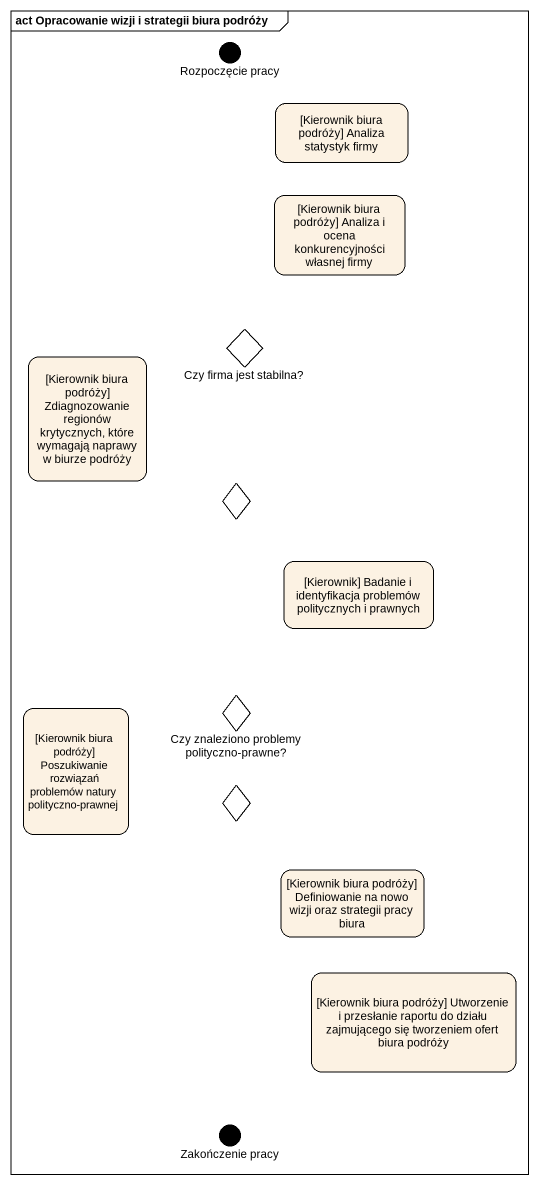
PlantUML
@startuml
mainframe act Opracowanie wizji i strategii biura podróży
hide empty description
state "Rozpoczęcie pracy" as Rozpoczęcie_pracy <<start>>
state "[Kierownik biura podróży] Analiza statystyk firmy" as Kierownik_biura_podróży
state "[Kierownik biura podróży] Analiza i ocena konkurencyjności własnej firmy" as Kierownik_biura_podróży_2
state "[Kierownik biura podróży] Zdiagnozowanie regionów krytycznych, które wymagają naprawy w biurze podróży" as Kierownik_biura_podróży_3
state "Czy firma jest stabilna?" as Czy_firma_jest_stabilna <<choice>>
state choice1 <<choice>>
state "[Kierownik] Badanie i identyfikacja problemów politycznych i prawnych" as Kierownik_Badanie_i
state "[Kierownik biura podróży] Poszukiwanie rozwiązań problemów natury polityczno-prawnej" as Kierownik_biura_podróży_4
state "Czy znaleziono problemy polityczno-prawne?" as Czy_znaleziono_problemy <<choice>>
state choice2 <<choice>>
state "[Kierownik biura podróży] Definiowanie na nowo wizji oraz strategii pracy biura" as Kierownik_biura_podróży_5
state "[Kierownik biura podróży] Utworzenie i przesłanie raportu do działu zajmującego się tworzeniem ofert biura podróży" as Kierownik_biura_podróży_6
state "Zakończenie pracy" as Zakończenie_pracy <<start>>
@enduml
